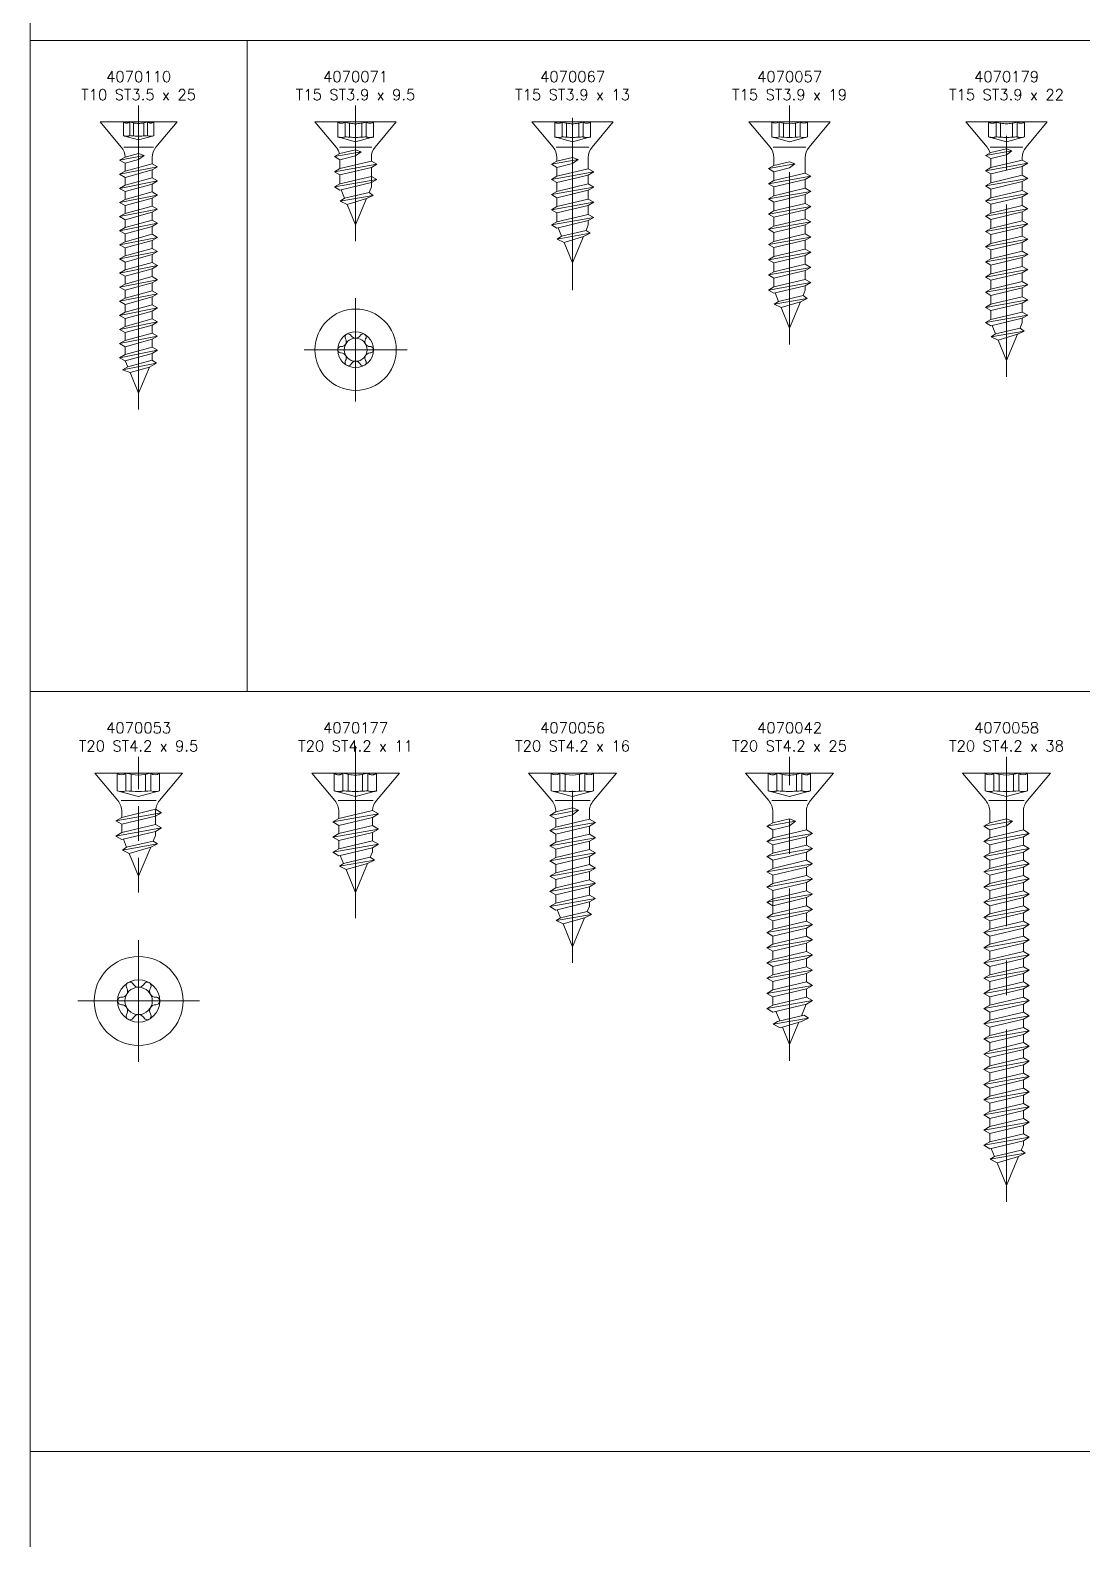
# Model space of a CAD drawing. Header units: millimetres. Extents: x 1459 to 16731, y 971 to 8404.
# Drawn here: x 5484.5 to 5581.5, y 2128.3 to 2267.4 of the extents above; entities that cross this region are included whole.
import ezdxf

# ---------------------------------------------------------------- set-up
doc = ezdxf.new("R2010")
doc.units = ezdxf.units.MM
doc.header["$LTSCALE"] = 0.5
doc.linetypes.add('CENTER', pattern=[50.8, 31.75, -6.35, 6.35, -6.35])
doc.linetypes.add('HIDDEN', pattern=[9.525, 6.35, -3.175])
doc.layers.get('0').update_dxf_attribs({"lineweight": 20})
doc.layers.add('Quincaillerie', color=150, linetype='Continuous', lineweight=20)
doc.styles.add('SBS_BLOCKNAME', font='simplex.shx', dxfattribs={"height": 1})

# ---------------------------------------------------------------- blocks, each defined once
blk = doc.blocks.new('4070057')
at = {"color": 1, "linetype": 'CENTER'}
blk.add_line((0, -20.5), (0, 1.5), dxfattribs=at)
for p, q in [((-0.97, -1.38), (-0.97, 0)), ((-0.56, -1.38), (-0.56, -0.11)), ((0.56, -1.38), (0.56, -0.11)), ((0.97, -1.38), (0.97, 0))]:
    blk.add_line(p, q)
blk.add_lwpolyline([(1.45, -3.29, -0.176327), (1.8, -2.32), (3.75, 0), (-3.75, 0), (-1.8, -2.32, -0.176327), (-1.45, -3.29)], format="xyb")
for points in [[(-1.65, 0), (-1.65, -1.38)], [(-1.65, -1.38), (0, -1.83)], [(1.65, -1.38), (0, -1.83)], [(1.65, 0), (1.65, -1.38)], [(-1.5, -2.34), (1.5, -2.34)], [(-1.95, -4.3), (0.5, -3.87)], [(-1.45, -3.29), (-1.45, -4.01)], [(1.45, -3.29), (1.45, -4.32)], [(1.45, -3.9), (1.45, -4.72)], [(-1.95, -5.7), (1.95, -5.01)], [(-1.45, -4.59), (-1.45, -5.41)], [(1.45, -5.3), (1.45, -6.12)], [(-1.95, -7.1), (1.95, -6.41)], [(-1.45, -5.99), (-1.45, -6.81)], [(1.45, -6.7), (1.45, -7.52)], [(-1.95, -8.5), (1.95, -7.81)], [(-1.45, -7.39), (-1.45, -8.21)], [(1.45, -8.1), (1.45, -8.92)], [(-1.95, -9.9), (1.95, -9.21)], [(-1.45, -8.79), (-1.45, -9.61)], [(1.45, -9.5), (1.45, -10.32)], [(-1.95, -11.3), (1.95, -10.61)], [(-1.45, -10.19), (-1.45, -11.01)], [(1.45, -10.9), (1.45, -11.72)], [(-1.95, -12.7), (1.95, -12.01)], [(-1.45, -11.59), (-1.45, -12.41)], [(1.45, -12.3), (1.45, -13.12)], [(-1.95, -14.1), (1.95, -13.41)], [(-1.45, -12.99), (-1.45, -13.81)], [(1.45, -13.7), (1.45, -14.52)], [(-1.95, -15.5), (1.95, -14.81)], [(-1.45, -14.39), (-1.45, -15.21)], [(1.45, -15.1), (1.45, -15.5)], [(-1.41, -16.8), (1.63, -16.27)], [(-1.02, -16.54), (-1.34, -15.76)], [(0, -19), (1.01, -16.57)], [(1.24, -16), (1.45, -15.5)], [(0, -19), (-0.78, -17.11)]]:
    blk.add_lwpolyline(points)
for points in [[(-1.95, -4.3), (-1.45, -4.59), (0, -4.24), (0.5, -3.87), (0, -3.67), (-1.45, -4.01)], [(-1.45, -5.99), (1.45, -5.3), (1.95, -5.01), (1.45, -4.72), (-1.45, -5.41), (-1.95, -5.7)], [(-1.45, -7.39), (1.45, -6.7), (1.95, -6.41), (1.45, -6.12), (-1.45, -6.81), (-1.95, -7.1)], [(-1.45, -8.79), (1.45, -8.1), (1.95, -7.81), (1.45, -7.52), (-1.45, -8.21), (-1.95, -8.5)], [(-1.45, -10.19), (1.45, -9.5), (1.95, -9.21), (1.45, -8.92), (-1.45, -9.61), (-1.95, -9.9)], [(-1.45, -11.59), (1.45, -10.9), (1.95, -10.61), (1.45, -10.32), (-1.45, -11.01), (-1.95, -11.3)], [(-1.45, -12.99), (1.45, -12.3), (1.95, -12.01), (1.45, -11.72), (-1.45, -12.41), (-1.95, -12.7)], [(-1.45, -14.39), (1.45, -13.7), (1.95, -13.41), (1.45, -13.12), (-1.45, -13.81), (-1.95, -14.1)], [(-1.45, -15.21), (-1.95, -15.5), (-1.45, -15.79), (1.45, -15.1), (1.95, -14.81), (1.45, -14.52)], [(1.24, -16), (1.63, -16.27), (1.01, -16.57), (-0.78, -17.11), (-1.41, -16.8), (-1.02, -16.54)]]:
    blk.add_lwpolyline(points, close=True)
for centre, radius, start, end in [((-1.31, 0.39), 0.519, 229.2336, 310.7664), ((1.31, 0.39), 0.519, 229.2336, 310.7664), ((-1.31, -0.23), 1.21, 253.6643, 286.3357), ((0, 2.77), 2.94, 250.6988, 289.3012), ((0, 8.7), 10.13, 264.4948, 275.5052), ((1.31, -0.23), 1.21, 253.6643, 286.3357)]:
    blk.add_arc(centre, radius, start, end)
blk = doc.blocks.new('4070071')
at = {"color": 1, "linetype": 'CENTER'}
blk.add_line((0, -11), (0, 1.5), dxfattribs=at)
at = {"linetype": 'HIDDEN'}
for p, q in [((-0.97, -1.38), (-0.97, 0)), ((0.97, -1.38), (0.97, 0)), ((-0.56, -1.38), (-0.56, -0.11)), ((0.56, -1.38), (0.56, -0.11))]:
    blk.add_line(p, q, dxfattribs=at)
blk.add_lwpolyline([(1.45, -3.29, -0.176327), (1.8, -2.32), (3.75, 0), (-3.75, 0), (-1.8, -2.32, -0.115907), (-1.49, -2.94)], format="xyb")
for points in [[(-1.65, 0), (-1.65, -1.38)], [(1.65, 0), (1.65, -1.38)], [(-1.65, -1.38), (0, -1.83)], [(1.65, -1.38), (0, -1.83)]]:
    blk.add_lwpolyline(points, dxfattribs=at)
for points in [[(-1.95, -3.2), (-1.45, -3.49), (0, -3.14), (0.5, -2.77), (0, -2.57), (-1.45, -2.91)], [(-1.45, -4.89), (1.45, -4.2), (1.95, -3.91), (1.45, -3.62), (-1.45, -4.31), (-1.95, -4.6)], [(-1.45, -5.71), (-1.95, -6), (-1.45, -6.29), (1.45, -5.6), (1.95, -5.31), (1.45, -5.02)], [(1.24, -6.5), (1.63, -6.77), (1.01, -7.07), (-0.78, -7.61), (-1.41, -7.3), (-1.02, -7.04)]]:
    blk.add_lwpolyline(points, close=True)
for points in [[(-1.95, -3.2), (0.5, -2.77)], [(-1.5, -2.34), (1.5, -2.34)], [(-1.95, -4.6), (1.95, -3.91)], [(-1.45, -3.49), (-1.45, -3.61)], [(-1.45, -3.49), (-1.45, -4.31)], [(1.45, -3.29), (1.45, -3.62)], [(-1.95, -6), (1.95, -5.31)], [(-1.45, -4.19), (-1.45, -4.31)], [(-1.45, -4.89), (-1.45, -5.01)], [(-1.45, -4.89), (-1.45, -5.71)], [(1.45, -4.2), (1.45, -4.32)], [(1.45, -4.2), (1.45, -4.32)], [(1.45, -4.2), (1.45, -5.02)], [(1.45, -4.9), (1.45, -5.72)], [(-1.41, -7.3), (1.63, -6.77)], [(-1.02, -7.04), (-1.34, -6.26)], [(1.24, -6.5), (1.45, -6)], [(1.45, -5.6), (1.45, -6)], [(0, -9.5), (-0.78, -7.61)], [(0, -9.5), (1.01, -7.07)]]:
    blk.add_lwpolyline(points)
for centre, radius, start, end in [((-1.31, 0.39), 0.519, 229.2336, 310.7664), ((-1.31, -0.23), 1.21, 253.6643, 286.3357), ((0, 2.77), 2.94, 250.6988, 289.3012), ((0, 8.7), 10.13, 264.4948, 275.5052), ((1.31, 0.39), 0.519, 229.2336, 310.7664), ((1.31, -0.23), 1.21, 253.6643, 286.3357)]:
    blk.add_arc(centre, radius, start, end, dxfattribs=at)
blk = doc.blocks.new('4070053')
at = {"color": 1, "linetype": 'HIDDEN'}
blk.add_line((0, -11), (0, 1.5), dxfattribs=at)
for p, q in [((-1.17, -1.64), (-1.17, 0)), ((1.13, -1.64), (1.13, 0)), ((-0.68, -1.64), (-0.68, -0.13)), ((0.64, -1.64), (0.64, -0.13))]:
    blk.add_line(p, q)
blk.add_lwpolyline([(1.55, -3.56, -0.176327), (1.92, -2.53), (4.05, 0), (-4.05, 0), (-1.92, -2.53, -0.176327), (-1.55, -3.56)], format="xyb")
for points in [[(-1.97, 0), (-1.97, -1.64)], [(1.93, 0), (1.93, -1.64)], [(-1.97, -1.64), (-0.02, -2.16)], [(1.62, -2.53), (-1.62, -2.53)], [(1.93, -1.64), (-0.02, -2.16)], [(-2.1, -4.4), (2.1, -3.66)], [(-1.55, -3.56), (-1.55, -4.08)], [(1.55, -3.56), (1.55, -4.74)], [(-2.1, -5.8), (2.1, -5.06)], [(-1.55, -4.72), (-1.55, -5.48)], [(1.55, -5.38), (1.55, -5.76)], [(-1.5, -7.09), (1.73, -6.52)], [(-1.11, -6.83), (-1.41, -6.09)], [(1.11, -6.83), (0, -9.5), (-0.87, -7.4)], [(1.34, -6.26), (1.55, -5.76)]]:
    blk.add_lwpolyline(points)
for points in [[(-1.55, -4.08), (-2.1, -4.4), (-1.55, -4.72), (1.55, -3.98), (2.1, -3.66), (1.55, -3.34)], [(-1.55, -5.48), (-2.1, -5.8), (-1.55, -6.12), (1.55, -5.38), (2.1, -5.06), (1.55, -4.74)], [(1.34, -6.26), (1.73, -6.52), (1.11, -6.83), (-0.87, -7.4), (-1.5, -7.09), (-1.11, -6.83)]]:
    blk.add_lwpolyline(points, close=True)
for centre, radius, start, end in [((-1.57, 0.41), 0.571, 225.3933, 314.6067), ((-0.02, 3.28), 3.47, 250.6988, 289.3012), ((1.53, 0.43), 0.591, 227.294, 312.706), ((-1.57, -0.27), 1.43, 253.6643, 286.3357), ((-0.02, 10.28), 11.97, 264.4948, 275.5052), ((1.53, -0.27), 1.43, 253.6643, 286.3357)]:
    blk.add_arc(centre, radius, start, end)
blk = doc.blocks.new('4070056')
at = {"color": 1, "linetype": 'CENTER'}
blk.add_line((0, -17.5), (0, 1.5), dxfattribs=at)
for p, q in [((-1.17, -1.64), (-1.17, 0)), ((1.13, -1.64), (1.13, 0)), ((-0.68, -1.64), (-0.68, -0.13)), ((0.64, -1.64), (0.64, -0.13))]:
    blk.add_line(p, q)
blk.add_lwpolyline([(1.55, -3.56, -0.176327), (1.92, -2.53), (4.05, 0), (-4.05, 0), (-1.92, -2.53, -0.176327), (-1.55, -3.56)], format="xyb")
for points in [[(-1.97, 0), (-1.97, -1.64)], [(1.93, 0), (1.93, -1.64)], [(-1.97, -1.64), (-0.02, -2.16)], [(1.62, -2.53), (-1.62, -2.53)], [(1.93, -1.64), (-0.02, -2.16)], [(-2.1, -3.9), (0.55, -3.43)], [(1.55, -3.56), (1.55, -4.24)], [(-2.1, -5.3), (2.1, -4.56)], [(-1.55, -4.22), (-1.55, -4.98)], [(1.55, -4.88), (1.55, -5.64)], [(-2.1, -6.7), (2.1, -5.96)], [(-1.55, -5.62), (-1.55, -6.38)], [(1.55, -6.28), (1.55, -7.04)], [(-2.1, -8.1), (2.1, -7.36)], [(-1.55, -7.02), (-1.55, -7.78)], [(1.55, -7.68), (1.55, -8.44)], [(-2.1, -9.5), (2.1, -8.76)], [(-1.55, -8.42), (-1.55, -9.18)], [(1.55, -9.08), (1.55, -9.84)], [(-2.1, -10.9), (2.1, -10.16)], [(-1.55, -9.82), (-1.55, -10.58)], [(1.55, -10.48), (1.55, -11.24)], [(-2.1, -12.3), (2.1, -11.56)], [(-1.55, -11.22), (-1.55, -11.98)], [(1.34, -12.76), (1.55, -12.26)], [(1.55, -11.88), (1.55, -12.26)], [(-1.5, -13.59), (1.73, -13.02)], [(-1.11, -13.33), (-1.41, -12.59)], [(1.11, -13.33), (0, -16), (-0.87, -13.9)]]:
    blk.add_lwpolyline(points)
for points in [[(-1.55, -3.58), (-2.1, -3.9), (-1.55, -4.22), (0, -3.85), (0.55, -3.43), (0, -3.21)], [(-1.55, -4.98), (-2.1, -5.3), (-1.55, -5.62), (1.55, -4.88), (2.1, -4.56), (1.55, -4.24)], [(-1.55, -6.38), (-2.1, -6.7), (-1.55, -7.02), (1.55, -6.28), (2.1, -5.96), (1.55, -5.64)], [(-1.55, -7.78), (-2.1, -8.1), (-1.55, -8.42), (1.55, -7.68), (2.1, -7.36), (1.55, -7.04)], [(-1.55, -9.18), (-2.1, -9.5), (-1.55, -9.82), (1.55, -9.08), (2.1, -8.76), (1.55, -8.44)], [(-1.55, -10.58), (-2.1, -10.9), (-1.55, -11.22), (1.55, -10.48), (2.1, -10.16), (1.55, -9.84)], [(-1.55, -11.98), (-2.1, -12.3), (-1.55, -12.62), (1.55, -11.88), (2.1, -11.56), (1.55, -11.24)], [(1.34, -12.76), (1.73, -13.02), (1.11, -13.33), (-0.87, -13.9), (-1.5, -13.59), (-1.11, -13.33)]]:
    blk.add_lwpolyline(points, close=True)
for centre, radius, start, end in [((-1.57, 0.41), 0.571, 225.3933, 314.6067), ((-0.02, 3.28), 3.47, 250.6988, 289.3012), ((1.53, 0.43), 0.591, 227.294, 312.706), ((-1.57, -0.27), 1.43, 253.6643, 286.3357), ((-0.02, 10.28), 11.97, 264.4948, 275.5052), ((1.53, -0.27), 1.43, 253.6643, 286.3357)]:
    blk.add_arc(centre, radius, start, end)
blk = doc.blocks.new('Tête vis T20 ST4.2 conique')
at = {"color": 1, "linetype": 'CENTER'}
for points in [[(0, 5.61), (0, -5.61)], [(-5.61, 0), (5.61, 0)]]:
    blk.add_lwpolyline(points, dxfattribs=at)
blk.add_lwpolyline([(0.48, -1.53, 1.114641), (1.08, -1.18, -0.560869), (1.57, -0.34, 1.114641), (1.57, 0.34, -0.560869), (1.08, 1.18, 1.114641), (0.48, 1.53, -0.560869), (-0.48, 1.53, 1.114641), (-1.08, 1.18, -0.560869), (-1.57, 0.34, 1.114641), (-1.57, -0.34, -0.560869), (-1.08, -1.18, 1.114641), (-0.48, -1.53, -0.560869)], format="xyb", close=True)
for radius in [4.1, 1.95, 1.26]:
    blk.add_circle((0, 0), radius)
blk = doc.blocks.new('Tête vis T15 ST3.9 conique')
at = {"color": 1, "linetype": 'CENTER'}
for points in [[(0, 4.75), (0, -4.75)], [(-4.75, 0), (4.75, 0)]]:
    blk.add_lwpolyline(points, dxfattribs=at)
blk.add_lwpolyline([(0.41, -1.29, 1.114641), (0.92, -1, -0.560869), (1.32, -0.29, 1.114641), (1.32, 0.29, -0.560869), (0.92, 1, 1.114641), (0.41, 1.29, -0.560869), (-0.41, 1.29, 1.114641), (-0.92, 1, -0.560869), (-1.32, 0.29, 1.114641), (-1.32, -0.29, -0.560869), (-0.92, -1, 1.114641), (-0.41, -1.29, -0.560869)], format="xyb", close=True)
for radius in [3.75, 1.65, 1.06]:
    blk.add_circle((0, 0), radius)
blk = doc.blocks.new('4070110')
at = {"color": 1, "linetype": 'CENTER'}
for p in [(0, -26.5), (0, -11)]:
    blk.add_line(p, (0, 1.5), dxfattribs=at)
for p, q in [((3.55, 0), (-3.55, 0)), ((-1.5, -22.86), (1.65, -22.24)), ((1.65, -22.24), (0.99, -22.6))]:
    blk.add_line(p, q)
at = {"linetype": 'HIDDEN'}
for p, q in [((-0.82, -1.28), (-0.82, 0)), ((0.82, -1.28), (0.82, 0)), ((-0.47, -1.28), (-0.47, -0.09)), ((0.47, -1.28), (0.47, -0.09))]:
    blk.add_line(p, q, dxfattribs=at)
for points in [[(-3.55, 0), (-1.6, -2.32, -0.16898), (-1.25, -3.24, -0.16898)], [(3.55, 0), (1.6, -2.32, 0.176327), (1.25, -3.29), (1.25, -3.86)]]:
    blk.add_lwpolyline(points, format="xyb")
for points in [[(-1.4, 0), (-1.4, -1.28)], [(1.4, 0), (1.4, -1.28)], [(-1.4, -1.28), (0, -1.65)], [(1.4, -1.28), (0, -1.65)]]:
    blk.add_lwpolyline(points, dxfattribs=at)
for points in [[(-1.36, -2.34), (1.36, -2.34)], [(-1.75, -3.53), (0.5, -3.1)], [(-1.75, -4.83), (1.75, -4.14)], [(-1.25, -3.82), (-1.25, -4.54)], [(-1.75, -6.13), (1.75, -5.44)], [(-1.25, -5.12), (-1.25, -5.84)], [(1.25, -4.43), (1.25, -5.16)], [(-1.75, -7.43), (1.75, -6.74)], [(-1.25, -6.42), (-1.25, -7.14)], [(1.25, -5.73), (1.25, -6.46)], [(-1.75, -8.73), (1.75, -8.04)], [(-1.25, -7.72), (-1.25, -8.44)], [(1.25, -7.03), (1.25, -7.76)], [(1.25, -8.33), (1.25, -9.06)], [(-1.75, -10.03), (1.75, -9.34)], [(-1.25, -9.02), (-1.25, -9.74)], [(1.25, -9.63), (1.25, -10.36)], [(-1.75, -11.33), (1.75, -10.64)], [(-1.25, -10.32), (-1.25, -11.04)], [(1.25, -10.93), (1.25, -11.66)], [(-1.75, -12.63), (1.75, -11.94)], [(-1.25, -11.62), (-1.25, -12.34)], [(1.25, -12.23), (1.25, -12.96)], [(-1.75, -13.93), (1.75, -13.24)], [(-1.25, -12.92), (-1.25, -13.64)], [(1.25, -13.53), (1.25, -14.26)], [(-1.75, -15.23), (1.75, -14.54)], [(-1.25, -14.22), (-1.25, -14.94)], [(1.25, -14.83), (1.25, -15.56)], [(-1.75, -16.53), (1.75, -15.84)], [(-1.25, -15.52), (-1.25, -16.24)], [(1.25, -16.13), (1.25, -16.86)], [(-1.75, -17.83), (1.75, -17.14)], [(-1.25, -16.82), (-1.25, -17.54)], [(1.25, -17.43), (1.25, -18.16)], [(-1.75, -19.13), (1.75, -18.44)], [(-1.25, -18.12), (-1.25, -18.84)], [(-1.25, -19.42), (-1.25, -20.14)], [(1.25, -18.73), (1.25, -19.46)], [(-1.75, -20.43), (1.75, -19.74)], [(-1.25, -20.72), (-1.25, -21.44)], [(1.25, -20.03), (1.25, -20.76)], [(-1.75, -21.73), (1.75, -21.04)], [(1.25, -21.96), (-1, -22.58), (-1.5, -22.86), (-0.79, -23.09)], [(-1, -22.58), (-1.24, -22.02)], [(1.65, -22.24), (1.25, -21.96), (-1, -22.58)], [(1.25, -21.33), (1.25, -21.96)], [(-0.79, -23.09), (0.99, -22.6)], [(-0.79, -23.09), (0, -25), (0.99, -22.6)]]:
    blk.add_lwpolyline(points)
for points in [[(-1.75, -3.53), (-1.25, -3.82), (0, -3.48), (0.5, -3.1), (0, -2.9), (-1.25, -3.24)], [(-1.25, -5.12), (1.25, -4.43), (1.75, -4.14), (1.25, -3.86), (-1.25, -4.54), (-1.75, -4.83)], [(-1.25, -6.42), (1.25, -5.73), (1.75, -5.44), (1.25, -5.16), (-1.25, -5.84), (-1.75, -6.13)], [(-1.25, -7.72), (1.25, -7.03), (1.75, -6.74), (1.25, -6.46), (-1.25, -7.14), (-1.75, -7.43)], [(-1.25, -9.02), (1.25, -8.33), (1.75, -8.04), (1.25, -7.76), (-1.25, -8.44), (-1.75, -8.73)], [(-1.25, -10.32), (1.25, -9.63), (1.75, -9.34), (1.25, -9.06), (-1.25, -9.74), (-1.75, -10.03)], [(-1.25, -11.62), (1.25, -10.93), (1.75, -10.64), (1.25, -10.36), (-1.25, -11.04), (-1.75, -11.33)], [(-1.25, -12.92), (1.25, -12.23), (1.75, -11.94), (1.25, -11.66), (-1.25, -12.34), (-1.75, -12.63)], [(-1.25, -14.22), (1.25, -13.53), (1.75, -13.24), (1.25, -12.96), (-1.25, -13.64), (-1.75, -13.93)], [(-1.25, -15.52), (1.25, -14.83), (1.75, -14.54), (1.25, -14.26), (-1.25, -14.94), (-1.75, -15.23)], [(-1.25, -16.82), (1.25, -16.13), (1.75, -15.84), (1.25, -15.56), (-1.25, -16.24), (-1.75, -16.53)], [(-1.25, -18.12), (1.25, -17.43), (1.75, -17.14), (1.25, -16.86), (-1.25, -17.54), (-1.75, -17.83)], [(-1.25, -19.42), (1.25, -18.73), (1.75, -18.44), (1.25, -18.16), (-1.25, -18.84), (-1.75, -19.13)], [(-1.25, -20.72), (1.25, -20.03), (1.75, -19.74), (1.25, -19.46), (-1.25, -20.14), (-1.75, -20.43)], [(-1.25, -22.02), (1.25, -21.33), (1.75, -21.04), (1.25, -20.76), (-1.25, -21.44), (-1.75, -21.73)]]:
    blk.add_lwpolyline(points, close=True)
for centre, radius, start, end in [((0, 2.35), 2.49, 250.6988, 289.3012), ((-1.11, 0.33), 0.441, 229.2336, 310.7664), ((-1.11, -0.3), 1.02, 253.6643, 286.3357), ((0, 7.28), 8.59, 264.4948, 275.5052), ((1.11, 0.33), 0.441, 229.2336, 310.7664), ((1.11, -0.3), 1.02, 253.6643, 286.3357)]:
    blk.add_arc(centre, radius, start, end, dxfattribs=at)
blk = doc.blocks.new('4070067')
at = {"linetype": 'HIDDEN'}
for p, q in [((-0.97, -1.38), (-0.97, 0)), ((0.97, -1.38), (0.97, 0)), ((-0.56, -1.38), (-0.56, -0.11)), ((0.56, -1.38), (0.56, -0.11))]:
    blk.add_line(p, q, dxfattribs=at)
at = {"color": 1, "linetype": 'CENTER'}
blk.add_lwpolyline([(0, -15.5), (0, 2.5)], dxfattribs=at)
blk.add_lwpolyline([(1.45, -3.29, -0.176327), (1.8, -2.32), (3.75, 0), (-3.75, 0), (-1.8, -2.32, -0.176327), (-1.45, -3.29)], format="xyb")
at = {"linetype": 'HIDDEN'}
for points in [[(-1.65, 0), (-1.65, -1.38)], [(1.65, 0), (1.65, -1.38)], [(-1.65, -1.38), (0, -1.83)], [(1.65, -1.38), (0, -1.83)]]:
    blk.add_lwpolyline(points, dxfattribs=at)
for points in [[(-1.5, -2.34), (1.5, -2.34)], [(-1.95, -3.9), (0.5, -3.47)], [(-1.45, -3.29), (-1.45, -3.61)], [(1.45, -3.29), (1.45, -4.32)], [(1.45, -3.9), (1.45, -4.32)], [(-1.95, -5.3), (1.95, -4.61)], [(-1.45, -4.19), (-1.45, -5.01)], [(1.45, -4.9), (1.45, -5.72)], [(-1.95, -6.7), (1.95, -6.01)], [(-1.45, -5.59), (-1.45, -6.41)], [(1.45, -6.3), (1.45, -7.12)], [(-1.95, -8.1), (1.95, -7.41)], [(-1.45, -6.99), (-1.45, -7.81)], [(1.45, -7.7), (1.45, -8.52)], [(-1.95, -9.5), (1.95, -8.81)], [(-1.45, -8.39), (-1.45, -9.21)], [(1.24, -10), (1.45, -9.5)], [(1.45, -9.1), (1.45, -9.5)], [(-1.41, -10.8), (1.63, -10.27)], [(-1.02, -10.54), (-1.34, -9.76)], [(0, -13), (-0.78, -11.11)], [(0, -13), (1.01, -10.57)]]:
    blk.add_lwpolyline(points)
for points in [[(-1.95, -3.9), (-1.45, -4.19), (0, -3.84), (0.5, -3.47), (0, -3.27), (-1.45, -3.61)], [(-1.45, -5.59), (1.45, -4.9), (1.95, -4.61), (1.45, -4.32), (-1.45, -5.01), (-1.95, -5.3)], [(-1.45, -6.99), (1.45, -6.3), (1.95, -6.01), (1.45, -5.72), (-1.45, -6.41), (-1.95, -6.7)], [(-1.45, -8.39), (1.45, -7.7), (1.95, -7.41), (1.45, -7.12), (-1.45, -7.81), (-1.95, -8.1)], [(-1.45, -9.21), (-1.95, -9.5), (-1.45, -9.79), (1.45, -9.1), (1.95, -8.81), (1.45, -8.52)], [(1.24, -10), (1.63, -10.27), (1.01, -10.57), (-0.78, -11.11), (-1.41, -10.8), (-1.02, -10.54)]]:
    blk.add_lwpolyline(points, close=True)
for centre, radius, start, end in [((-1.31, 0.39), 0.519, 229.2336, 310.7664), ((-1.31, -0.23), 1.21, 253.6643, 286.3357), ((0, 2.77), 2.94, 250.6988, 289.3012), ((0, 8.7), 10.13, 264.4948, 275.5052), ((1.31, 0.39), 0.519, 229.2336, 310.7664), ((1.31, -0.23), 1.21, 253.6643, 286.3357)]:
    blk.add_arc(centre, radius, start, end, dxfattribs=at)
blk = doc.blocks.new('4070179')
at = {"color": 1, "linetype": 'CENTER'}
blk.add_line((0, -23.5), (0, 1.5), dxfattribs=at)
at = {"linetype": 'HIDDEN'}
for p, q in [((-0.97, -1.38), (-0.97, 0)), ((0.97, -1.38), (0.97, 0)), ((-0.56, -1.38), (-0.56, -0.11)), ((0.56, -1.38), (0.56, -0.11))]:
    blk.add_line(p, q, dxfattribs=at)
blk.add_lwpolyline([(1.45, -3.29, -0.176327), (1.8, -2.32), (3.75, 0), (-3.75, 0), (-1.8, -2.32, -0.100805), (-1.52, -2.85)], format="xyb")
for points in [[(-1.65, 0), (-1.65, -1.38)], [(1.65, 0), (1.65, -1.38)], [(-1.65, -1.38), (0, -1.83)], [(1.65, -1.38), (0, -1.83)]]:
    blk.add_lwpolyline(points, dxfattribs=at)
for points in [[(-1.95, -3.1), (-1.45, -3.39), (0, -3.04), (0.5, -2.67), (0, -2.47), (-1.45, -2.81)], [(-1.45, -4.79), (1.45, -4.1), (1.95, -3.81), (1.45, -3.52), (-1.45, -4.21), (-1.95, -4.5)], [(-1.45, -6.19), (1.45, -5.5), (1.95, -5.21), (1.45, -4.92), (-1.45, -5.61), (-1.95, -5.9)], [(-1.45, -7.59), (1.45, -6.9), (1.95, -6.61), (1.45, -6.32), (-1.45, -7.01), (-1.95, -7.3)], [(-1.45, -8.99), (1.45, -8.3), (1.95, -8.01), (1.45, -7.72), (-1.45, -8.41), (-1.95, -8.7)], [(-1.45, -10.39), (1.45, -9.7), (1.95, -9.41), (1.45, -9.12), (-1.45, -9.81), (-1.95, -10.1)], [(-1.45, -11.79), (1.45, -11.1), (1.95, -10.81), (1.45, -10.52), (-1.45, -11.21), (-1.95, -11.5)], [(-1.45, -13.19), (1.45, -12.5), (1.95, -12.21), (1.45, -11.92), (-1.45, -12.61), (-1.95, -12.9)], [(-1.45, -14.59), (1.45, -13.9), (1.95, -13.61), (1.45, -13.32), (-1.45, -14.01), (-1.95, -14.3)], [(-1.45, -15.99), (1.45, -15.3), (1.95, -15.01), (1.45, -14.72), (-1.45, -15.41), (-1.95, -15.7)], [(-1.45, -17.39), (1.45, -16.7), (1.95, -16.41), (1.45, -16.12), (-1.45, -16.81), (-1.95, -17.1)], [(-1.45, -18.21), (-1.95, -18.5), (-1.45, -18.79), (1.45, -18.1), (1.95, -17.81), (1.45, -17.52)], [(1.24, -19), (1.63, -19.27), (1.01, -19.57), (-0.78, -20.11), (-1.41, -19.8), (-1.02, -19.54)]]:
    blk.add_lwpolyline(points, close=True)
for points in [[(-1.95, -3.1), (0.5, -2.67)], [(-1.5, -2.34), (1.5, -2.34)], [(-1.95, -4.5), (1.95, -3.81)], [(-1.45, -3.39), (-1.45, -4.21)], [(1.45, -3.29), (1.45, -3.52)], [(1.45, -4.1), (1.45, -4.92)], [(1.45, -4.1), (1.45, -4.72)], [(-1.95, -5.9), (1.95, -5.21)], [(-1.45, -4.79), (-1.45, -5.61)], [(1.45, -5.5), (1.45, -6.32)], [(-1.95, -7.3), (1.95, -6.61)], [(-1.45, -6.19), (-1.45, -7.01)], [(1.45, -6.9), (1.45, -7.72)], [(-1.95, -8.7), (1.95, -8.01)], [(-1.45, -7.59), (-1.45, -8.41)], [(1.45, -8.3), (1.45, -9.12)], [(-1.95, -10.1), (1.95, -9.41)], [(-1.45, -8.99), (-1.45, -9.81)], [(1.45, -9.7), (1.45, -10.52)], [(-1.95, -11.5), (1.95, -10.81)], [(-1.45, -10.39), (-1.45, -11.21)], [(1.45, -11.1), (1.45, -11.92)], [(-1.95, -12.9), (1.95, -12.21)], [(-1.45, -11.79), (-1.45, -12.61)], [(1.45, -12.5), (1.45, -13.32)], [(-1.95, -14.3), (1.95, -13.61)], [(-1.45, -13.19), (-1.45, -14.01)], [(1.45, -13.9), (1.45, -14.72)], [(-1.95, -15.7), (1.95, -15.01)], [(-1.45, -14.59), (-1.45, -15.41)], [(-1.95, -17.1), (1.95, -16.41)], [(-1.45, -15.99), (-1.45, -16.81)], [(1.45, -15.3), (1.45, -16.12)], [(-1.95, -18.5), (1.95, -17.81)], [(-1.45, -17.39), (-1.45, -18.21)], [(1.45, -16.7), (1.45, -17.52)], [(-1.41, -19.8), (1.63, -19.27)], [(-1.02, -19.54), (-1.34, -18.76)], [(1.24, -19), (1.45, -18.5)], [(1.45, -18.1), (1.45, -18.5)], [(0, -22), (-0.78, -20.11)], [(0, -22), (1.01, -19.57)]]:
    blk.add_lwpolyline(points)
for centre, radius, start, end in [((0, 2.77), 2.94, 250.6988, 289.3012), ((-1.31, 0.39), 0.519, 229.2336, 310.7664), ((-1.31, -0.23), 1.21, 253.6643, 286.3357), ((0, 8.7), 10.13, 264.4948, 275.5052), ((1.31, 0.39), 0.519, 229.2336, 310.7664), ((1.31, -0.23), 1.21, 253.6643, 286.3357)]:
    blk.add_arc(centre, radius, start, end, dxfattribs=at)
blk = doc.blocks.new('4070177')
at = {"linetype": 'HIDDEN'}
for p, q in [((-1.17, -1.64), (-1.17, 0)), ((1.13, -1.64), (1.13, 0)), ((-0.68, -1.64), (-0.68, -0.13)), ((0.64, -1.64), (0.64, -0.13))]:
    blk.add_line(p, q, dxfattribs=at)
at = {"color": 1, "linetype": 'CENTER'}
blk.add_lwpolyline([(0, 2.5), (0, -13.5)], dxfattribs=at)
blk.add_lwpolyline([(1.55, -3.44, -0.157461), (1.92, -2.53), (4.05, 0), (-4.05, 0), (-1.92, -2.53, -0.176327), (-1.55, -3.56), (-1.55, -4.18)], format="xyb")
at = {"linetype": 'HIDDEN'}
for points in [[(-1.97, 0), (-1.97, -1.64)], [(1.93, 0), (1.93, -1.64)], [(-1.97, -1.64), (-0.02, -2.16)], [(1.93, -1.64), (-0.02, -2.16)]]:
    blk.add_lwpolyline(points, dxfattribs=at)
for points in [[(1.62, -2.53), (-1.62, -2.53)], [(-2.1, -4.5), (2.1, -3.76)], [(1.55, -4.08), (1.55, -4.84)], [(-2.1, -5.9), (2.1, -5.16)], [(-1.55, -4.82), (-1.55, -5.58)], [(1.55, -5.48), (1.55, -5.64)], [(1.55, -5.48), (1.55, -6.24)], [(-2.1, -7.3), (2.1, -6.56)], [(-1.55, -6.22), (-1.55, -6.38)], [(-1.55, -6.22), (-1.55, -6.98)], [(1.55, -6.88), (1.55, -7.26)], [(-1.5, -8.59), (1.73, -8.02)], [(-1.11, -8.33), (-1.41, -7.59)], [(1.11, -8.33), (0, -11), (-0.87, -8.9)], [(1.34, -7.76), (1.55, -7.26)]]:
    blk.add_lwpolyline(points)
for points in [[(-1.55, -4.18), (-2.1, -4.5), (-1.55, -4.82), (1.55, -4.08), (2.1, -3.76), (1.55, -3.44)], [(-1.55, -5.58), (-2.1, -5.9), (-1.55, -6.22), (1.55, -5.48), (2.1, -5.16), (1.55, -4.84)], [(-1.55, -6.98), (-2.1, -7.3), (-1.55, -7.62), (1.55, -6.88), (2.1, -6.56), (1.55, -6.24)], [(1.34, -7.76), (1.73, -8.02), (1.11, -8.33), (-0.87, -8.9), (-1.5, -8.59), (-1.11, -8.33)]]:
    blk.add_lwpolyline(points, close=True)
for centre, radius, start, end in [((-1.57, 0.41), 0.571, 225.3933, 314.6067), ((-0.02, 3.28), 3.47, 250.6988, 289.3012), ((1.53, 0.43), 0.591, 227.294, 312.706), ((-1.57, -0.27), 1.43, 253.6643, 286.3357), ((-0.02, 10.28), 11.97, 264.4948, 275.5052), ((1.53, -0.27), 1.43, 253.6643, 286.3357)]:
    blk.add_arc(centre, radius, start, end, dxfattribs=at)
blk = doc.blocks.new('4070058')
at = {"color": 1, "linetype": 'CENTER'}
blk.add_line((0, -39.5), (0, 1.5), dxfattribs=at)
for p, q in [((-1.17, -1.64), (-1.17, 0)), ((1.13, -1.64), (1.13, 0)), ((-0.68, -1.64), (-0.68, -0.13)), ((0.64, -1.64), (0.64, -0.13))]:
    blk.add_line(p, q)
blk.add_lwpolyline([(1.55, -3.56, -0.176327), (1.92, -2.53), (4.05, 0), (-4.05, 0), (-1.92, -2.53, -0.176327), (-1.55, -3.56)], format="xyb")
for points in [[(-1.97, 0), (-1.97, -1.64)], [(1.93, 0), (1.93, -1.64)], [(-1.97, -1.64), (-0.02, -2.16)], [(1.62, -2.53), (-1.62, -2.53)], [(1.93, -1.64), (-0.02, -2.16)], [(-1.55, -3.56), (-1.55, -4.58)], [(1.55, -3.56), (1.55, -5.24)], [(-2.1, -4.9), (0.55, -4.43)], [(-2.1, -6.3), (2.1, -5.56)], [(-1.55, -5.22), (-1.55, -5.98)], [(-1.55, -6.62), (-1.55, -7.38)], [(1.55, -5.88), (1.55, -6.64)], [(-2.1, -7.7), (2.1, -6.96)], [(-1.55, -8.02), (-1.55, -8.78)], [(1.55, -7.28), (1.55, -8.04)], [(-2.1, -9.1), (2.1, -8.36)], [(-1.55, -9.42), (-1.55, -10.18)], [(1.55, -8.68), (1.55, -9.44)], [(-2.1, -10.5), (2.1, -9.76)], [(-1.55, -10.82), (-1.55, -11.58)], [(1.55, -10.08), (1.55, -10.84)], [(-2.1, -11.9), (2.1, -11.16)], [(-1.55, -12.22), (-1.55, -12.98)], [(1.55, -11.48), (1.55, -12.24)], [(-2.1, -13.3), (2.1, -12.56)], [(-1.55, -13.62), (-1.55, -14.38)], [(1.55, -12.88), (1.55, -13.64)], [(-2.1, -14.7), (2.1, -13.96)], [(-1.55, -15.02), (-1.55, -15.78)], [(1.55, -14.28), (1.55, -15.04)], [(-2.1, -16.1), (2.1, -15.36)], [(-1.55, -16.42), (-1.55, -17.18)], [(1.55, -15.68), (1.55, -16.44)], [(-2.1, -17.5), (2.1, -16.76)], [(-1.55, -17.82), (-1.55, -18.58)], [(1.55, -17.08), (1.55, -17.84)], [(-2.1, -18.9), (2.1, -18.16)], [(-1.55, -19.22), (-1.55, -19.98)], [(1.55, -18.48), (1.55, -19.24)], [(-2.1, -20.3), (2.1, -19.56)], [(-1.55, -20.62), (-1.55, -21.38)], [(1.55, -19.88), (1.55, -20.64)], [(-2.1, -21.7), (2.1, -20.96)], [(-1.55, -22.02), (-1.55, -22.78)], [(1.55, -21.28), (1.55, -22.04)], [(-2.1, -23.1), (2.1, -22.36)], [(-1.55, -23.42), (-1.55, -24.18)], [(1.55, -22.68), (1.55, -23.44)], [(-2.1, -24.5), (2.1, -23.76)], [(-1.55, -24.82), (-1.55, -25.58)], [(1.55, -24.08), (1.55, -24.84)], [(-2.1, -25.9), (2.1, -25.16)], [(-1.55, -26.22), (-1.55, -26.98)], [(1.55, -25.48), (1.55, -26.24)], [(-2.1, -27.3), (2.1, -26.56)], [(-1.55, -27.62), (-1.55, -28.38)], [(1.55, -26.88), (1.55, -27.64)], [(-2.1, -28.7), (2.1, -27.96)], [(-1.55, -29.02), (-1.55, -29.78)], [(1.55, -28.28), (1.55, -29.04)], [(-2.1, -30.1), (2.1, -29.36)], [(-1.55, -30.42), (-1.55, -31.18)], [(1.55, -29.68), (1.55, -30.44)], [(-2.1, -31.5), (2.1, -30.76)], [(-1.55, -31.82), (-1.55, -32.58)], [(1.55, -31.08), (1.55, -31.84)], [(-2.1, -32.9), (2.1, -32.16)], [(-1.55, -33.22), (-1.55, -33.98)], [(1.55, -32.48), (1.55, -33.24)], [(-2.1, -34.3), (2.1, -33.56)], [(-1.11, -35.33), (-1.41, -34.59)], [(1.34, -34.76), (1.55, -34.26)], [(1.55, -33.88), (1.55, -34.26)], [(-1.5, -35.59), (1.73, -35.02)], [(1.11, -35.33), (0, -38), (-0.87, -35.9)]]:
    blk.add_lwpolyline(points)
for points in [[(-1.55, -4.58), (-2.1, -4.9), (-1.55, -5.22), (0, -4.85), (0.55, -4.43), (0, -4.21)], [(-1.55, -5.98), (-2.1, -6.3), (-1.55, -6.62), (1.55, -5.88), (2.1, -5.56), (1.55, -5.24)], [(-1.55, -7.38), (-2.1, -7.7), (-1.55, -8.02), (1.55, -7.28), (2.1, -6.96), (1.55, -6.64)], [(-1.55, -8.78), (-2.1, -9.1), (-1.55, -9.42), (1.55, -8.68), (2.1, -8.36), (1.55, -8.04)], [(-1.55, -10.18), (-2.1, -10.5), (-1.55, -10.82), (1.55, -10.08), (2.1, -9.76), (1.55, -9.44)], [(-1.55, -11.58), (-2.1, -11.9), (-1.55, -12.22), (1.55, -11.48), (2.1, -11.16), (1.55, -10.84)], [(-1.55, -12.98), (-2.1, -13.3), (-1.55, -13.62), (1.55, -12.88), (2.1, -12.56), (1.55, -12.24)], [(-1.55, -14.38), (-2.1, -14.7), (-1.55, -15.02), (1.55, -14.28), (2.1, -13.96), (1.55, -13.64)], [(-1.55, -15.78), (-2.1, -16.1), (-1.55, -16.42), (1.55, -15.68), (2.1, -15.36), (1.55, -15.04)], [(-1.55, -17.18), (-2.1, -17.5), (-1.55, -17.82), (1.55, -17.08), (2.1, -16.76), (1.55, -16.44)], [(-1.55, -18.58), (-2.1, -18.9), (-1.55, -19.22), (1.55, -18.48), (2.1, -18.16), (1.55, -17.84)], [(-1.55, -19.98), (-2.1, -20.3), (-1.55, -20.62), (1.55, -19.88), (2.1, -19.56), (1.55, -19.24)], [(-1.55, -21.38), (-2.1, -21.7), (-1.55, -22.02), (1.55, -21.28), (2.1, -20.96), (1.55, -20.64)], [(-1.55, -22.78), (-2.1, -23.1), (-1.55, -23.42), (1.55, -22.68), (2.1, -22.36), (1.55, -22.04)], [(-1.55, -24.18), (-2.1, -24.5), (-1.55, -24.82), (1.55, -24.08), (2.1, -23.76), (1.55, -23.44)], [(-1.55, -25.58), (-2.1, -25.9), (-1.55, -26.22), (1.55, -25.48), (2.1, -25.16), (1.55, -24.84)], [(-1.55, -26.98), (-2.1, -27.3), (-1.55, -27.62), (1.55, -26.88), (2.1, -26.56), (1.55, -26.24)], [(-1.55, -28.38), (-2.1, -28.7), (-1.55, -29.02), (1.55, -28.28), (2.1, -27.96), (1.55, -27.64)], [(-1.55, -29.78), (-2.1, -30.1), (-1.55, -30.42), (1.55, -29.68), (2.1, -29.36), (1.55, -29.04)], [(-1.55, -31.18), (-2.1, -31.5), (-1.55, -31.82), (1.55, -31.08), (2.1, -30.76), (1.55, -30.44)], [(-1.55, -32.58), (-2.1, -32.9), (-1.55, -33.22), (1.55, -32.48), (2.1, -32.16), (1.55, -31.84)], [(-1.55, -33.98), (-2.1, -34.3), (-1.55, -34.62), (1.55, -33.88), (2.1, -33.56), (1.55, -33.24)], [(1.34, -34.76), (1.73, -35.02), (1.11, -35.33), (-0.87, -35.9), (-1.5, -35.59), (-1.11, -35.33)]]:
    blk.add_lwpolyline(points, close=True)
for centre, radius, start, end in [((-1.57, 0.41), 0.571, 225.3933, 314.6067), ((-0.02, 3.28), 3.47, 250.6988, 289.3012), ((1.53, 0.43), 0.591, 227.294, 312.706), ((-1.57, -0.27), 1.43, 253.6643, 286.3357), ((-0.02, 10.28), 11.97, 264.4948, 275.5052), ((1.53, -0.27), 1.43, 253.6643, 286.3357)]:
    blk.add_arc(centre, radius, start, end)
blk = doc.blocks.new('4070042')
at = {"color": 1, "linetype": 'CENTER'}
blk.add_line((0, -26.5), (0, 1.5), dxfattribs=at)
at = {"linetype": 'HIDDEN'}
for p, q in [((-1.17, -1.64), (-1.17, 0)), ((1.13, -1.64), (1.13, 0)), ((-0.68, -1.64), (-0.68, -0.13)), ((0.64, -1.64), (0.64, -0.13))]:
    blk.add_line(p, q, dxfattribs=at)
blk.add_lwpolyline([(1.55, -5.24), (1.55, -3.56, -0.176327), (1.92, -2.53), (4.05, 0), (-4.05, 0), (-1.92, -2.53, -0.176327), (-1.55, -3.56), (-1.55, -4.58)], format="xyb")
for points in [[(-1.97, 0), (-1.97, -1.64)], [(1.93, 0), (1.93, -1.64)], [(-1.97, -1.64), (-0.02, -2.16)], [(1.93, -1.64), (-0.02, -2.16)]]:
    blk.add_lwpolyline(points, dxfattribs=at)
for points in [[(1.62, -2.53), (-1.62, -2.53)], [(-2.1, -4.9), (0.55, -4.43)], [(-2.1, -6.3), (2.1, -5.56)], [(-1.55, -5.22), (-1.55, -5.98)], [(-1.55, -6.62), (-1.55, -7.38)], [(1.55, -5.88), (1.55, -6.64)], [(-2.1, -7.7), (2.1, -6.96)], [(-1.55, -8.02), (-1.55, -8.78)], [(1.55, -7.28), (1.55, -8.04)], [(-2.1, -9.1), (2.1, -8.36)], [(-1.55, -9.42), (-1.55, -10.18)], [(1.55, -8.68), (1.55, -9.44)], [(-2.1, -10.5), (2.1, -9.76)], [(-1.55, -10.82), (-1.55, -12.98)], [(1.55, -10.08), (1.55, -10.84)], [(-2.1, -11.9), (2.1, -11.16)], [(1.55, -11.48), (1.55, -12.24)], [(-2.1, -13.3), (2.1, -12.56)], [(-1.55, -13.62), (-1.55, -14.38)], [(1.55, -12.88), (1.55, -13.64)], [(-2.1, -14.7), (2.1, -13.96)], [(-1.55, -15.02), (-1.55, -15.78)], [(1.55, -14.28), (1.55, -15.04)], [(-2.1, -16.1), (2.1, -15.36)], [(-1.55, -16.42), (-1.55, -17.18)], [(1.55, -15.68), (1.55, -16.44)], [(-2.1, -17.5), (2.1, -16.76)], [(-1.55, -17.82), (-1.55, -18.58)], [(1.55, -17.08), (1.55, -17.84)], [(-2.1, -18.9), (2.1, -18.16)], [(-1.55, -19.22), (-1.55, -19.98)], [(1.55, -19.24), (1.55, -18.48)], [(-2.1, -20.3), (2.1, -19.56)], [(-1.55, -20.62), (-1.55, -21.38)], [(1.55, -19.88), (1.55, -20.64)], [(-2.1, -21.7), (2.1, -20.96)], [(-0.89, -22.84), (-1.26, -21.95)], [(1.54, -21.28), (1.09, -22.38)], [(-1.5, -23.15), (1.73, -22.58)], [(0.84, -22.96), (0, -25), (-0.66, -23.4)]]:
    blk.add_lwpolyline(points)
for points in [[(-1.55, -4.58), (-2.1, -4.9), (-1.55, -5.22), (0, -4.85), (0.55, -4.43), (0, -4.21)], [(-1.55, -5.98), (-2.1, -6.3), (-1.55, -6.62), (1.55, -5.88), (2.1, -5.56), (1.55, -5.24)], [(-1.55, -7.38), (-2.1, -7.7), (-1.55, -8.02), (1.55, -7.28), (2.1, -6.96), (1.55, -6.64)], [(-1.55, -8.78), (-2.1, -9.1), (-1.55, -9.42), (1.55, -8.68), (2.1, -8.36), (1.55, -8.04)], [(-1.55, -10.18), (-2.1, -10.5), (-1.55, -10.82), (1.55, -10.08), (2.1, -9.76), (1.55, -9.44)], [(-1.55, -11.58), (-2.1, -11.9), (-1.55, -12.22), (1.55, -11.48), (2.1, -11.16), (1.55, -10.84)], [(-1.55, -12.98), (-2.1, -13.3), (-1.55, -13.62), (1.55, -12.88), (2.1, -12.56), (1.55, -12.24)], [(-1.55, -14.38), (-2.1, -14.7), (-1.55, -15.02), (1.55, -14.28), (2.1, -13.96), (1.55, -13.64)], [(-1.55, -15.78), (-2.1, -16.1), (-1.55, -16.42), (1.55, -15.68), (2.1, -15.36), (1.55, -15.04)], [(-1.55, -17.18), (-2.1, -17.5), (-1.55, -17.82), (1.55, -17.08), (2.1, -16.76), (1.55, -16.44)], [(-1.55, -18.58), (-2.1, -18.9), (-1.55, -19.22), (1.55, -18.48), (2.1, -18.16), (1.55, -17.84)], [(-1.55, -19.98), (-2.1, -20.3), (-1.55, -20.62), (1.55, -19.88), (2.1, -19.56), (1.55, -19.24)], [(-1.55, -21.38), (-2.1, -21.7), (-1.55, -22.02), (1.55, -21.28), (2.1, -20.96), (1.55, -20.64)], [(1.34, -22.32), (1.73, -22.58), (1.11, -22.89), (-0.87, -23.46), (-1.5, -23.15), (-1.11, -22.89)]]:
    blk.add_lwpolyline(points, close=True)
for centre, radius, start, end in [((-0.02, 3.28), 3.47, 250.6988, 289.3012), ((-1.57, 0.41), 0.571, 225.3933, 314.6067), ((1.53, 0.43), 0.591, 227.294, 312.706), ((-1.57, -0.27), 1.43, 253.6643, 286.3357), ((-0.02, 10.28), 11.97, 264.4948, 275.5052), ((1.53, -0.27), 1.43, 253.6643, 286.3357)]:
    blk.add_arc(centre, radius, start, end, dxfattribs=at)

msp = doc.modelspace()

# ---------------------------------------------------------------- linework, layer by layer
at = {"layer": 'Quincaillerie', "lineweight": 20}
for points in [[(5484.51, 2266.46), (5824.51, 2266.46), (5824.51, 2276.46), (5484.51, 2276.46)], [(5484.51, 2266.46), (5504.51, 2266.46), (5504.51, 2206.46), (5484.51, 2206.46)], [(5504.51, 2266.46), (5629.51, 2266.46), (5629.51, 2206.46), (5504.51, 2206.46)], [(5484.51, 2206.46), (5629.51, 2206.46), (5629.51, 2136.46), (5484.51, 2136.46)], [(5484.51, 2126.46), (5824.51, 2126.46), (5824.51, 2136.46), (5484.51, 2136.46)]]:
    msp.add_lwpolyline(points, close=True, dxfattribs=at)

# ---------------------------------------------------------------- block references
for name, p in [('4070110', (5494.51, 2258.96)), ('4070071', (5514.51, 2258.96)), ('4070067', (5534.51, 2258.96)), ('4070057', (5554.51, 2258.96)), ('4070179', (5574.51, 2258.96)), ('Tête vis T15 ST3.9 conique', (5514.51, 2237.96)), ('4070053', (5494.51, 2198.96)), ('4070177', (5514.51, 2198.96)), ('4070056', (5534.51, 2198.96)), ('4070042', (5554.51, 2198.96)), ('4070058', (5574.51, 2198.96)), ('Tête vis T20 ST4.2 conique', (5494.51, 2177.96))]:
    msp.add_blockref(name, p, dxfattribs=at)

# ---------------------------------------------------------------- texts
at = {"layer": 'Quincaillerie', "lineweight": 20, "char_height": 1, "attachment_point": 8, "style": 'SBS_BLOCKNAME'}
for s, width, insert in [('4070110\\PT{\\C1;10} ST{\\C1;3.5} x 25', 12.8623, (5494.51, 2260.96)), ('4070071\\PT{\\C1;15} ST{\\C1;3.9} x 9.5', 12.8623, (5514.51, 2260.96)), ('4070067\\PT15 ST3.9 x 13', 12.8623, (5534.51, 2260.96)), ('4070057\\PT15 ST3.9 x 19', 12.8623, (5554.51, 2260.96)), ('4070179\\PT15 ST3.9 x 22', 12.8623, (5574.51, 2260.96)), ('4070053\\PT{\\C1;20} ST{\\C1;4.2} x 9.5', 18.3761, (5494.51, 2200.96)), ('4070177\\PT20 ST4.2 x 11', 13.5547, (5514.51, 2200.96)), ('4070056\\PT20 ST4.2 x 16', 18.3761, (5534.51, 2200.96)), ('4070042\\PT20 ST4.2 x 25', 18.3761, (5554.51, 2200.96)), ('4070058\\PT20 ST4.2 x 38', 18.3761, (5574.51, 2200.96))]:
    msp.add_mtext_dynamic_manual_height_columns(s, width=width, gutter_width=20, heights=[0], dxfattribs=dict(at, insert=insert))

doc.saveas('drawing.dxf')
